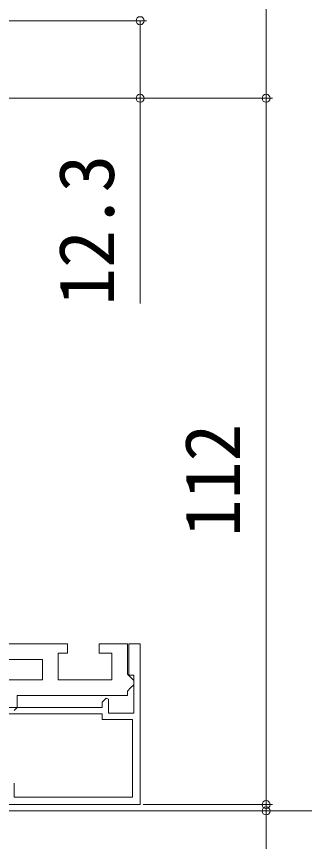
# Model space of a CAD drawing. Units: millimetres, scale not verified. Extents: x -525 to 525, y -785 to 780.
# Drawn here: x 299.2 to 344.9, y -577 to -446.2 of the extents above; entities that cross this region are included whole.
import ezdxf
from ezdxf.enums import TextEntityAlignment as Align

# ---------------------------------------------------------------- set-up
doc = ezdxf.new("R2010")
doc.units = ezdxf.units.MM
doc.header["$LTSCALE"] = 4
for name, color, linetype, lineweight in [('0-2_YKK_11', 4, 'Continuous', 18), ('0-3_YKK_12', 1, 'Continuous', 18), ('0-5_YKK_D', 6, 'Continuous', 18)]:
    doc.layers.add(name, color=color, linetype=linetype, lineweight=lineweight)
doc.styles.add('ＭＳ ゴシック', font='')
doc.styles.get('ＭＳ ゴシック').set_extended_font_data('MS Gothic')

msp = doc.modelspace()

# ---------------------------------------------------------------- linework, layer by layer
at = {"layer": '0-2_YKK_11', "color": 211}
for points in [[(298.81, -556.264), (299.31, -555.764), (299.31, -553.864), (316.81, -553.864), (316.81, -553.164), (317.31, -552.664), (317.81, -552.164), (317.81, -551.464), (317.31, -550.964), (316.81, -550.464), (316.81, -545.664), (312.31, -545.664), (312.31, -547.164), (314.31, -547.164), (314.31, -551.364), (305.81, -551.364), (305.81, -547.164), (307.31, -547.164), (307.31, -545.664), (293.81, -545.664)], [(318.81, -545.664), (318.81, -571.164), (293.81, -571.164), (293.81, -570.064), (297.81, -570.064), (297.81, -567.464), (295.722, -567.464), (294.769, -566.914), (294.89, -566.464), (297.51, -566.464)], [(298.81, -567.764), (298.81, -569.964), (317.61, -569.964), (317.61, -557.664), (312.81, -557.664), (312.81, -556.764), (294.911, -556.764), (294.757, -556.154), (297.162, -554.854), (297.31, -555.764), (312.81, -555.764), (312.81, -554.94), (313.439, -554.31), (313.81, -554.463), (313.81, -556.664), (317.81, -556.664), (317.81, -550.664), (317.01, -550.664), (317.01, -545.664), (318.81, -545.664)]]:
    msp.add_lwpolyline(points, dxfattribs=at)
msp.add_lwpolyline([(303.31, -548.164), (294.81, -548.164), (294.81, -551.364), (303.31, -551.364)], close=True, dxfattribs=at)
at = {"layer": '0-3_YKK_12'}
msp.add_line((111.477, -572.167), (352.498, -572.167), dxfattribs=at)
at = {"layer": '0-5_YKK_D'}
for p, q in [((338.81, -459.164), (338.81, -397.664)), ((261.51, -446.864), (319.81, -446.864)), ((294.31, -459.164), (339.81, -459.164)), ((294.31, -459.164), (339.81, -459.164)), ((294.31, -459.164), (319.81, -459.164)), ((338.81, -571.164), (338.81, -459.164)), ((338.81, -571.164), (338.81, -568.614)), ((319.31, -571.164), (339.81, -571.164)), ((319.31, -571.164), (339.81, -571.164)), ((338.81, -571.164), (338.81, -572.166)), ((329.81, -572.166), (339.81, -572.166)), ((338.81, -572.166), (338.81, -583.88))]:
    msp.add_line(p, q, dxfattribs=at)
msp.add_lwpolyline([(318.81, -446.864), (318.81, -459.164), (318.81, -491.714)], dxfattribs=at)
for centre in [(318.81, -446.864), (318.81, -459.164), (338.81, -459.164), (338.81, -459.164), (338.81, -571.164), (338.81, -571.164), (338.81, -572.166)]:
    msp.add_circle(centre, 0.637, dxfattribs=at)

# ---------------------------------------------------------------- texts
at = {"layer": '0-5_YKK_D', "style": 'ＭＳ ゴシック'}
for s, p in [('12.3', (317.31, -492.055)), ('112', (337.31, -528.732))]:
    msp.add_text(s, height=8.798, rotation=90, dxfattribs=at).set_placement(p, align=Align.BOTTOM_LEFT)

doc.saveas('drawing.dxf')
